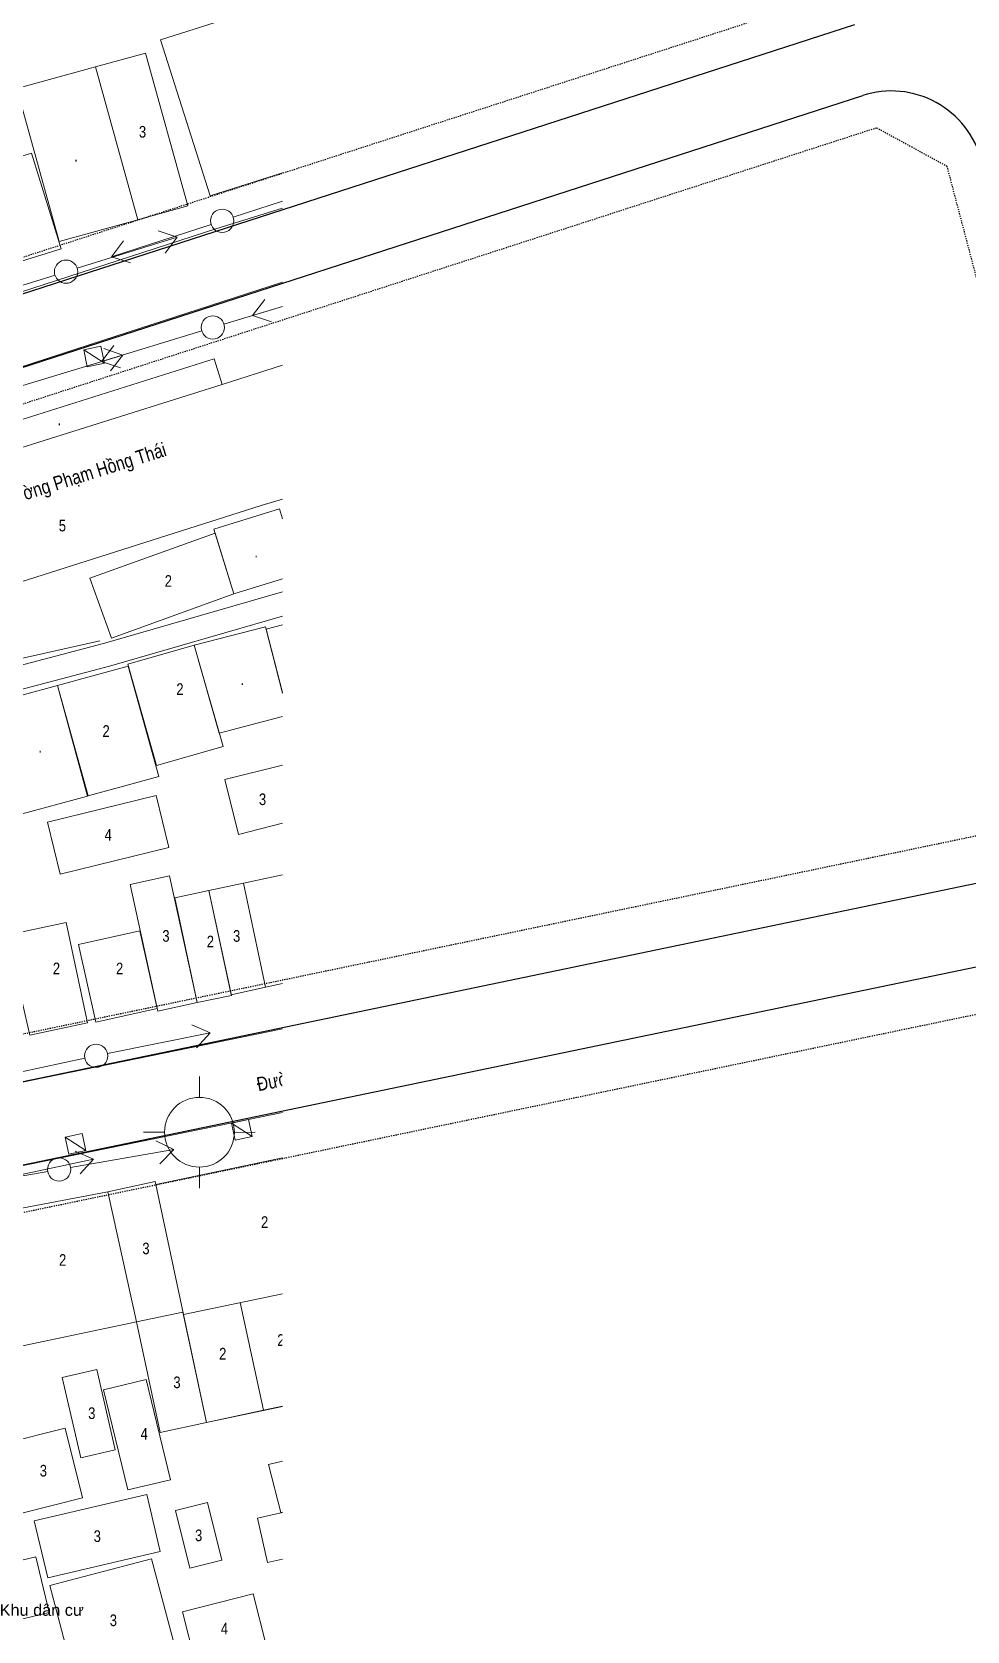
# Model space of a CAD drawing. Header units: millimetres. Extents: x 583747 to 597033, y 2304962 to 2309584.
# Drawn here: x 595748 to 595828.4, y 2307215.5 to 2307353 of the extents above; entities that cross this region are included whole.
import ezdxf
from ezdxf.enums import TextEntityAlignment as Align
from ezdxf.xclip import XClip

# ---------------------------------------------------------------- set-up
doc = ezdxf.new("R2010")
doc.units = ezdxf.units.MM
doc.header["$XCLIPFRAME"] = 0
doc.linetypes.add('DASHDOT', pattern=[1, 0.5, -0.25, 0, -0.25])
for name, color, linetype, lineweight in [('00_nen', 8, 'Continuous', 5), ('Ghi chu nha', 7, 'Continuous', 0), ('KT-DV2', 7, 'Continuous', 15), ('KT-NEN', 7, 'Continuous', 0), ('Nen dc cb Hong bang', 253, 'Continuous', 60)]:
    doc.layers.add(name, color=color, linetype=linetype, lineweight=lineweight)
doc.layers.add('A-PLOT LINE', color=6, linetype='DASHDOT')
doc.layers.add('AFP-KERB-LINE', color=2, linetype='Continuous')
doc.styles.add('ghicu', font='', dxfattribs={"width": 0.8, "height": 1})
doc.styles.add('Style-.VnArial', font='')
doc.styles.get('ghicu').set_extended_font_data('.VnArial')
doc.styles.get('Style-.VnArial').set_extended_font_data('.VnArial')

# ---------------------------------------------------------------- blocks, each defined once
blk = doc.blocks.new('nen dc cb Hong bang')
at = {"layer": '00_nen', "color": 0, "linetype": 'ByBlock', "lineweight": -2}
for p, q in [((-7.31, 185.71, -62.12), (-14.4, 180.16, -62.12)), ((-14.4, 180.16, -62.12), (-7.31, 185.71, -62.12)), ((-15.97, 178.92, -62.12), (-23.05, 173.37, -62.12)), ((-2.71, 178.17, -62.12), (-9.93, 172.79, -62.12)), ((-18.33, 176.9, -62.12), (-25.48, 171.44, -62.12)), ((-25.48, 171.44, -62.12), (-18.33, 176.9, -62.12)), ((-11.99, 171.25, -62.12), (-4.77, 176.63, -62.12)), ((-27.07, 170.23, -62.12), (-34.23, 164.77, -62.12)), ((-13.59, 170.05, -62.12), (-20.77, 164.63, -62.12)), ((-26.42, 160.35, -62.12), (-19.24, 165.77, -62.12)), ((0.11, 108.9, -62.12), (7.79, 113.59, -62.12)), ((8.83, 108.08, -62.12), (8.21, 109.77, -62.12)), ((-1.59, 107.85, -62.12), (-9.22, 103.08, -62.12)), ((12.67, 106.28, -62.12), (14.36, 106.9, -62.12)), ((8.3, 103.1, -62.12), (0.49, 98.62, -62.12)), ((0.49, 98.62, -62.12), (8.3, 103.1, -62.12)), ((5.34, 103.62, -62.12), (7.03, 104.23, -62.12)), ((11.49, 100.75, -62.12), (10.88, 102.44, -62.12)), ((2.1, 99.96, -62.12), (-5.54, 95.19, -62.12)), ((-5.54, 95.19, -62.12), (2.1, 99.96, -62.12)), ((-1.24, 97.62, -62.12), (-9.05, 93.14, -62.12))]:
    blk.add_line(p, q, dxfattribs=at)
at = {"layer": '00_nen', "color": 0, "linetype": 'ByBlock', "lineweight": -2, "elevation": -62.12, "flags": 128}
for points in [[(-15.45, 178.71), (-1.14, 189.59), (24.75, 209.64), (30.6, 214.09), (34.15, 216.7), (34.56, 217.28), (34.78, 218.07)], [(-21.25, 166.4), (-3.16, 180.55), (36.46, 211.51)], [(-3.05, 179.2), (11.43, 158.74), (10.04, 155.76), (-11.14, 140.26), (-27.85, 128.63)], [(-15.45, 178.71), (-66.02, 139.17), (-69.79, 136.37), (-70.8, 135.87), (-72.01, 135.82), (-73.01, 136.58), (-73.9, 137.6)], [(-4.68, 178.04), (9.13, 158.53), (8.45, 157.07), (-12.3, 141.89), (-29, 130.28)], [(-10.36, 166.3), (-2.39, 172.52), (4.41, 163.78), (-3.63, 157.69)], [(-35.31, 147.17), (-36.66, 149.01), (-11.76, 168.15), (-10.36, 166.3)], [(-23.46, 93.07), (-36.75, 84.9), (-38.04, 84.25), (-38.83, 84.13), (-39.2, 84.28), (-41.66, 85.98), (-52.85, 103.82), (-59.35, 114.33), (-67.48, 127.33), (-67.9, 128.49), (-67.72, 129.29), (-67.11, 130.76), (-65.89, 131.9), (-49.93, 144.23), (-42.03, 150.21), (-35.25, 155.43), (-21.25, 166.4)], [(-35.82, 146.77), (-10.36, 166.3)], [(-3.63, 157.69), (-29.09, 138.03)], [(77.33, 156.87), (77.02, 155.96), (76.29, 155.23), (74.06, 153.3), (48.45, 137.59), (17.76, 118.67), (-5.32, 104.46), (-23.46, 93.07)], [(-19.04, 137.91), (-12.67, 142)], [(46.79, 128.24), (22.51, 113.37), (13.44, 107.73), (-14.62, 90.49), (-33.08, 79.11), (-34.22, 78.27), (-34.78, 77.11), (-34.65, 75.98), (-33.56, 73.07)], [(4.21, 97.76), (7.73, 99.99), (7.87, 99.76)], [(18.17, 92.71), (23.22, 84.69), (27.45, 87.35), (22.41, 95.35)], [(13.93, 90.06), (18.99, 82.03), (23.22, 84.69), (18.17, 92.71)], [(10.35, 88.09), (13.81, 90.25)]]:
    blk.add_lwpolyline(points, dxfattribs=at)
for points in [[(10.72, 202.51), (-16.88, 181.2), (-25.48, 192.34), (2.12, 213.65)], [(-18.39, 179.73), (-22.02, 177.14), (-29.93, 188.24), (-26.31, 190.82)], [(-29.93, 188.24), (-22.02, 177.14), (-27.74, 173.06), (-35.66, 184.16)], [(-27.34, 172.53), (-39.74, 163.09), (-44.96, 169.95), (-32.57, 179.39)], [(1.46, 153.33), (-3.23, 149.75), (-6.75, 154.38), (-2.07, 157.95)], [(-3.23, 149.75), (-11.82, 142.58), (-15.32, 146.77), (-6.54, 154.1)], [(0.4, 147.85), (5.51, 151.34), (9.94, 144.91), (4.83, 141.42)], [(-4.92, 144.43), (0.29, 148.01), (4.71, 141.56), (-0.32, 138.08)], [(-9.73, 140.95), (-4.92, 144.43), (0.39, 137.1), (-4.42, 133.61)], [(-14.76, 137.15), (-9.63, 140.8), (-3.92, 132.79), (-9.05, 129.14)], [(1.51, 134.49), (6.04, 137.55), (8.75, 133.54), (4.23, 130.47)], [(-19.78, 133.61), (-14.76, 137.15), (-9.09, 129.11), (-14.11, 125.57)], [(-3.57, 131.18), (-11.56, 125.82), (-9, 122.01), (-1.01, 127.36)], [(15.19, 121.6), (10.91, 118.92), (6.06, 126.67), (10.34, 129.35)], [(6.06, 126.67), (10.91, 118.92), (8.35, 117.3), (3.49, 125.06)], [(5.85, 115.68), (2.92, 113.81), (-3.05, 123.23), (-0.12, 125.09)], [(3.49, 125.06), (8.4, 117.23), (5.85, 115.68), (0.95, 123.47)], [(2.8, 114), (-1.75, 111.09), (-5.45, 116.87), (-0.89, 119.78)], [(-2.41, 110.79), (-6.7, 108.09), (-11.5, 115.51), (-7.1, 118.27)], [(27.66, 98.63), (21.6, 108.33), (7.87, 99.76), (13.93, 90.06)], [(-4.64, 92.46), (4.21, 97.76), (10.35, 88.09), (1.63, 82.65)], [(13.93, 90.06), (27.66, 98.63), (32.68, 90.58), (18.99, 82.03)], [(18.99, 82.03), (13.81, 90.25), (10.35, 88.09), (15.53, 79.85)], [(25.21, 80.47), (32.65, 85.41), (35.03, 81.91), (27.62, 76.94)], [(5.99, 81.4), (9.86, 75.47), (12.42, 77.14), (8.56, 83.07)], [(9.7, 81.62), (14.62, 74.26), (17.76, 76.35), (12.85, 83.72)], [(25.9, 75.8), (36.77, 82.82), (38.88, 79.54), (28.02, 72.52)], [(3.27, 74.37), (6.73, 69.27), (11.19, 72.29), (7.73, 77.4)], [(7.97, 69.02), (16.28, 74.46), (19.05, 70.24), (10.74, 64.8)], [(19.07, 74.01), (21.92, 69.77), (24.27, 71.35), (21.42, 75.59)], [(11.13, 64.24), (16.02, 57.21), (23.45, 62.38), (18.56, 69.41)], [(22.63, 66.03), (27.81, 69.56), (30.36, 65.81), (25.18, 62.28)], [(3.18, 62.19), (9.16, 66.15), (11.88, 62.05), (5.9, 58.09)]]:
    blk.add_lwpolyline(points, close=True, dxfattribs=at)
at = {"layer": '00_nen', "color": 0, "linetype": 'ByBlock', "lineweight": -2, "elevation": -62.12}
for points in [[(-18.83, 175.25), (-18.33, 176.9), (-20.05, 176.84)], [(-21.33, 173.44), (-23.05, 173.37), (-22.57, 175.02)], [(-8.21, 172.82), (-9.93, 172.79), (-9.4, 174.43)], [(-22.55, 165.04), (-20.49, 164.57)], [(-20.96, 165.73), (-19.24, 165.77), (-19.76, 164.13)], [(-19.05, 164.67), (-20.77, 164.63), (-20.25, 166.27)], [(6.08, 113.71), (7.79, 113.59), (7.12, 112)], [(12.17, 106.93), (14.24, 106.46)], [(7.58, 101.54), (8.3, 103.1), (6.58, 103.27)], [(-0.84, 100.91), (1.23, 100.43)], [(1.44, 98.37), (2.1, 99.96), (0.38, 100.06)]]:
    blk.add_lwpolyline(points, dxfattribs=at)
for points in [[(-22.55, 165.04), (-21.28, 165.84), (-20.49, 164.57), (-21.76, 163.77)], [(12.17, 106.93), (13.44, 107.73), (14.24, 106.46), (12.97, 105.66)], [(-0.84, 100.91), (0.43, 101.71), (1.23, 100.43), (-0.05, 99.64)]]:
    blk.add_lwpolyline(points, close=True, dxfattribs=at)
at = {"layer": '00_nen', "color": 0, "linetype": 'ByBlock', "lineweight": -2}
for centre, radius in [((-15.18, 179.54, -62.12), 1), ((-26.28, 170.83, -62.12), 1), ((-12.79, 170.65, -62.12), 1), ((-12.79, 170.65, -62.12), 1), ((-0.74, 108.38, -62.12), 1), ((-0.74, 108.38, -62.12), 1), ((9.85, 105.26, -62.12), 3), ((-0.38, 98.12, -62.12), 1)]:
    blk.add_circle(centre, radius, dxfattribs=at)
at = {"layer": '00_nen', "color": 0, "linetype": 'ByBlock', "lineweight": -2, "style": 'ghicu', "width": 0.8}
for s, p in [('3', (-24.23, 184.38, -62.12)), ('.', (-28.89, 180.48, -62.12)), ('.', (-22.46, 158.7, -62.12)), ('.', (-2.68, 153.82, -62.12)), ('5', (-19.09, 150.21, -62.12)), ('2', (-8.91, 148.87, -62.12)), ('.', (-0.04, 143.11, -62.12)), ('2', (-4.79, 140.48, -62.12)), ('2', (-9.51, 134.92, -62.12)), ('3', (5.13, 134.01, -62.12)), ('.', (-14.37, 131.7, -62.12)), ('4', (-6.28, 126.59, -62.12)), ('3', (7.07, 122.21, -62.12)), ('2', (5.11, 120.99, -62.12)), ('3', (1.36, 120.13, -62.12)), ('2', (-1.42, 116.14, -62.12)), ('2', (-6.52, 114.28, -62.12)), ('2', (17.76, 99.93, -62.12)), ('3', (8.96, 94.3, -62.12)), ('2', (2.57, 90.92, -62.12)), ('2', (22.55, 90.88, -62.12)), ('2', (18.26, 88.07, -62.12)), ('3', (15.41, 84.4, -62.12)), ('3', (9.44, 79.4, -62.12)), ('4', (14.28, 79.28, -62.12)), ('3', (7.23, 73.33, -62.12)), ('3', (21.67, 72.68, -62.12)), ('3', (13.51, 69.63, -62.12)), ('4', (26.5, 65.92, -62.12)), ('3', (17.29, 63.31, -62.12))]:
    blk.add_text(s, height=1, rotation=20, dxfattribs=at).set_placement(p, align=Align.MIDDLE)
for s, rotation, p in [('UBNDPh\xadêng Ph¹m Hång Th¸i', 37.5321, (-27.85, 147.31, -62.12)), ('§\xadêng Phan Béi Ch©u', 31.3627, (13.4, 110.3, -62.12))]:
    blk.add_text(s, height=1.2, rotation=rotation, dxfattribs=at).set_placement(p)
blk = doc.blocks.new('wwww1')
at = {"layer": 'Ghi chu nha', "color": 250, "linetype": 'Continuous', "lineweight": 0, "style": 'Style-.VnArial'}
blk.add_text('Khu d©n c\xad', height=1, rotation=359.9973, dxfattribs=at).set_placement((595748.68, 2307217.36), align=Align.MIDDLE_CENTER)
blk = doc.blocks.new('PLOT')
at = {"layer": 'A-PLOT LINE', "color": 251}
blk.add_line((3555902, 1301191), (3652118, 1376180), dxfattribs=at)
for points in [[(3693942, 1315787), (3587846, 1250138), (3580933, 1251739), (3560913, 1283575), (3562195, 1290881), (3658973, 1366308), (3665768, 1365275), (3677786, 1347968)], [(3693942, 1315787), (3587846, 1250138), (3580933, 1251739), (3560913, 1283575), (3562195, 1290881), (3658973, 1366308), (3665768, 1365275), (3677786, 1347968)], [(3727034, 1237834), (3634931, 1180899), (3623868, 1183465), (3594242, 1230576), (3595832, 1237439), (3702477, 1303429)], [(3727034, 1237834), (3634931, 1180899), (3623868, 1183465), (3594242, 1230576), (3595832, 1237439), (3702477, 1303429)]]:
    blk.add_lwpolyline(points, dxfattribs=at)
blk = doc.blocks.new('DV')
at = {"layer": 'AFP-KERB-LINE'}
for p, q in [((756606, 220912), (640564, 183360)), ((756606, 220912), (640564, 183360)), ((640373, 176992), (757299, 214830)), ((640373, 176992), (757299, 214830)), ((774685, 148670), (652709, 123303)), ((774685, 148670), (652709, 123303)), ((774685, 148670), (652709, 123303)), ((774685, 148670), (652709, 123303)), ((654297, 116484), (777243, 142052)), ((654297, 116484), (777243, 142052)), ((654297, 116484), (777243, 142052)), ((654297, 116484), (777243, 142052))]:
    blk.add_line(p, q, dxfattribs=at)
blk.add_arc((759762, 207219), 8000, 14.77603, 107.93222, dxfattribs=at)
blk.add_arc((759762, 207219), 8000, 14.77603, 107.93222, dxfattribs=at)
ref = blk.add_blockref('PLOT', (-3147123, 179596, 0), dxfattribs=dict(rotation=340.0000000045929))
XClip(ref).set_block_clipping_path([(3437700.5976729654, 868981.9081885163), (3912891.8375199828, 1041937.3750337446), (3715693.8178756535, 1583734.481302836), (3240502.5780286361, 1410779.0144576086)])

msp = doc.modelspace()

# ---------------------------------------------------------------- block references
at = {"layer": 'KT-NEN', "color": 7, "lineweight": 0}
msp.add_blockref('wwww1', (0.17, -0.04, 0), dxfattribs=at)

# ---------------------------------------------------------------- next in the draw order: block references
at = {"layer": 'KT-DV2', "xscale": 0.001, "yscale": 0.001, "zscale": 0.001}
msp.add_blockref('DV', (595062.1, 2307132.69), dxfattribs=at)
at = {"layer": 'Nen dc cb Hong bang', "color": 250, "lineweight": 5, "transparency": 33554559}
ref = msp.add_blockref('nen dc cb Hong bang', (595717.06, 2307162.89, 62.12), dxfattribs=dict(at, rotation=339.9497468043105))
XClip(ref).set_block_clipping_path([(-171.5836683674, -106.1731453789), (63.3196331146, -20.4419376096), (-26.8690377667, 226.674801995), (-261.7723392487, 140.9435942257)])

doc.saveas('drawing.dxf')
